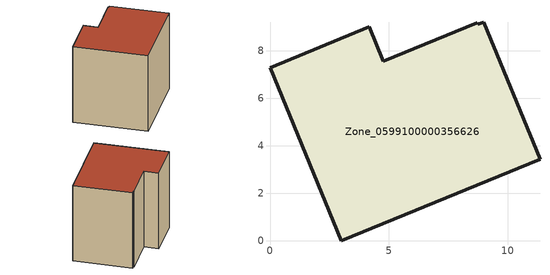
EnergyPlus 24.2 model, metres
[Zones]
Zone_0599100000356626
 floor ground (C_G): 4.77,7.55 8.7,9.16 8.73,9.1 8.98,9.2 11.35,3.42 2.99,0 0,7.27 4.18,8.99 z0
 wall outside (C_F): 0,7.27 2.99,0 11.35,3.42 8.98,9.2 8.73,9.1 8.7,9.16 4.77,7.55 4.18,8.99 0,7.27 z0:8.75
 roof outside (C_R): 8.7,9.16 4.77,7.55 4.18,8.99 0,7.27 2.99,0 11.35,3.42 8.98,9.2 8.73,9.1 z8.75
[BUILDING]
Pand.0599100000356626: North Axis=0; Terrain=City; Loads Convergence Tolerance Value=0.04; Temperature Convergence Tolerance Value=0.4; Solar Distribution=FullExterior; Maximum Number of Warmup Days=25; Minimum Number of Warmup Days=1
[Site:Location]
Rotterdam.The.Hague.AP_ZH_NLD Design_Conditions: Latitude=51.96; Longitude=4.45; Time Zone=1; Elevation=-4.5
[SITE:GROUNDTEMPERATURE:BUILDINGSURFACE]
18, 18, 18, 18, 18, 18, 18, 18, 18, 18, 18, 18
[MATERIAL] Thermal Absorptance=0.9; Solar Absorptance=0.7; Visible Absorptance=0.7
Name | Roughness | Thickness | Conductivity | Density | Specific Heat
G.TC.1992-2005 | MediumSmooth | 0.15 | 0.06 | 540 | 1210
F.TC.1992-2005 | Rough | 0.3 | 0.12 | 1920 | 840
R.TC.1992-2005 | MediumRough | 0.2 | 0.08 | 1500 | 1000
[CONSTRUCTION]
C_G: G.TC.1992-2005
C_F: F.TC.1992-2005
C_R: R.TC.1992-2005
[ZONE]
Zone_0599100000356626: Type=1; Multiplier=1; Ceiling Height=Autocalculate; Volume=Autocalculate; Floor Area=autocalculate; Part of Total Floor Area=Yes
[ZONEINFILTRATION:DESIGNFLOWRATE]
Infil_Zone_0599100000356626: Zone or ZoneList or Space or SpaceList=Zone_0599100000356626; Schedule=AlwaysOn; Design Flow Rate Calculation Method=Flow/Area; Flow Rate per Floor Area=0.0015; Constant Term Coefficient=1; Temperature Term Coefficient=0; Velocity Term Coefficient=0; Velocity Squared Term Coefficient=0
[HVACTEMPLATE:ZONE:IDEALLOADSAIRSYSTEM]
Zone_0599100000356626: Maximum Heating Supply Air Temperature=50; Minimum Cooling Supply Air Temperature=13; Maximum Heating Supply Air Humidity Ratio=0.0156; Minimum Cooling Supply Air Humidity Ratio=0.0077; Heating Limit=NoLimit; Cooling Limit=NoLimit; Dehumidification Control Type=ConstantSensibleHeatRatio; Cooling Sensible Heat Ratio=0.7; Dehumidification Setpoint=60; Humidification Control Type=None; Humidification Setpoint=30; Outdoor Air Method=None; Outdoor Air Flow Rate per Person=0.00944; Outdoor Air Flow Rate per Zone Floor Area=0; Outdoor Air Flow Rate per Zone=0; Demand Controlled Ventilation Type=None; Outdoor Air Economizer Type=NoEconomizer; Heat Recovery Type=None; Sensible Heat Recovery Effectiveness=0.7; Latent Heat Recovery Effectiveness=0.65
[ZONECONTROL:THERMOSTAT]
ThermostatControl_Zone_0599100000356626: Zone or ZoneList=Zone_0599100000356626; Control Type Schedule=DualSetpointControlType; Control 1=Thermostat_Zone_0599100000356626; Temperature Difference Between Cutout And Setpoint=0
[THERMOSTATSETPOINT:DUALSETPOINT]
Thermostat_Zone_0599100000356626: Heating Setpoint Temperature Schedule=HeatingSetpoint_Zone_0599100000356626; Cooling Setpoint Temperature Schedule=CoolingSetpoint_Zone_0599100000356626
[SCHEDULE:COMPACT]
HeatingSetpoint_Zone_0599100000356626: Through: 12/31, For: AllDays, Until: 24:00, 21
CoolingSetpoint_Zone_0599100000356626: Through: 12/31, For: AllDays, Until: 24:00, 24
DualSetpointControlType: Through: 12/31, For: AllDays, Until: 24:00, 4
AlwaysOn: Through: 12/31, For: AllDays, Until: 24:00, 1
